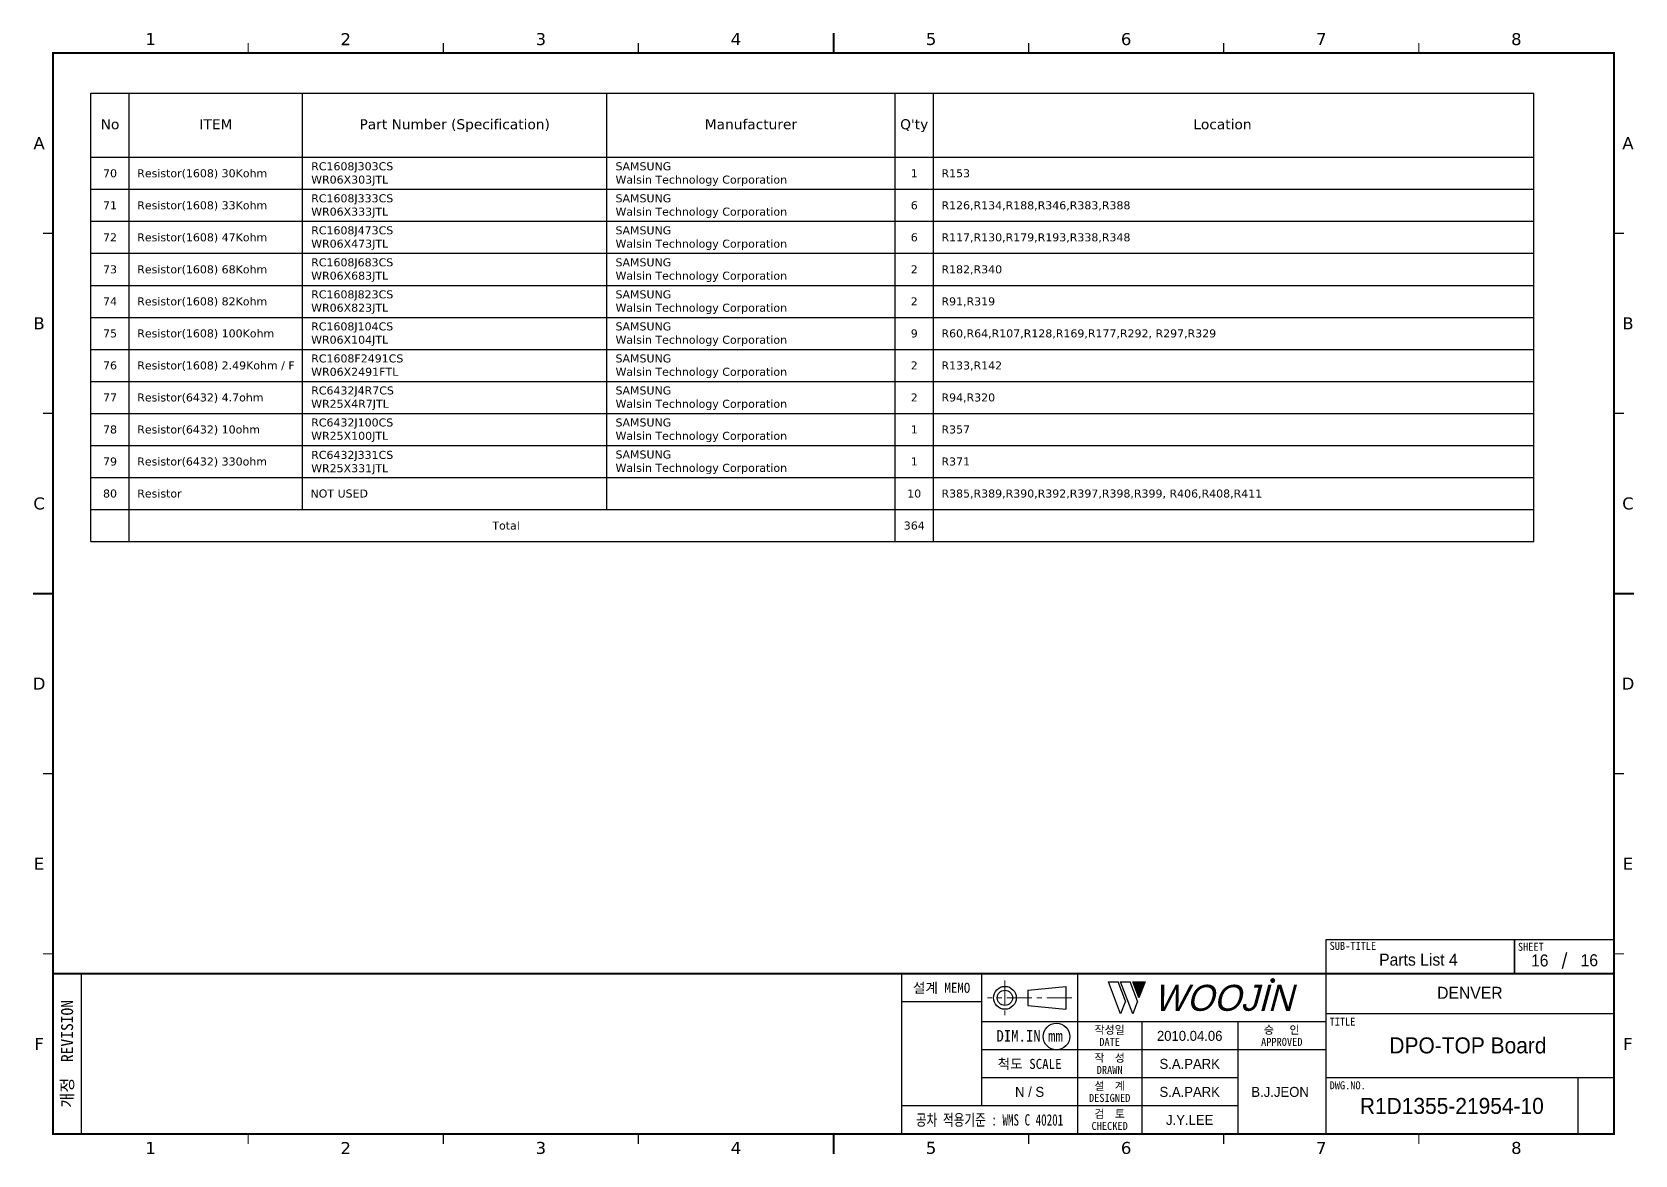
# Model space of a CAD drawing. Extents: x -695 to 953, y -753 to 181.
# Drawn here: x 24.3 to 424.8, y -753.5 to -473 of the extents above; entities that cross this region are included whole.
import ezdxf
from ezdxf.enums import TextEntityAlignment as Align

# ---------------------------------------------------------------- set-up
doc = ezdxf.new("R2010")
doc.units = 0
doc.header["$LTSCALE"] = 5
doc.header["$MEASUREMENT"] = 0
doc.linetypes.add('CENTER', pattern=[2, 1.25, -0.25, 0.25, -0.25])
doc.layers.get('0').update_dxf_attribs({"linetype": 'CONTINUOUS', "lineweight": 25})
doc.layers.add('2', color=2, linetype='CENTER', lineweight=13)
doc.layers.add('4', color=4, linetype='CONTINUOUS', lineweight=18)
for name, color, linetype in [('SHEET', 3, 'CONTINUOUS'), ('문자', 4, 'CONTINUOUS'), ('테두리', 3, 'CONTINUOUS')]:
    doc.layers.add(name, color=color, linetype=linetype)
doc.styles.add('MARK', font='ARLRDBD.TTF')
doc.styles.get("Standard").update_dxf_attribs({"font": 'verdana.ttf'})
doc.styles.add('굴림', font='')
doc.styles.add('굴림체', font='')
doc.styles.get('굴림').set_extended_font_data('Gulim')
doc.styles.get('굴림체').set_extended_font_data('GulimChe')

# ---------------------------------------------------------------- blocks, each defined once
blk = doc.blocks.new('B')
at = {"layer": '문자'}
blk.add_hatch(color=256, dxfattribs=at).paths.add_polyline_path([(13.79, 10), (15.31, 6), (16.84, 10)])
at = {"color": 4, "const_width": 0.6}
blk.add_lwpolyline([(48.46, 10.32, 1), (49.06, 10.32, 1)], format="xyb", close=True, dxfattribs=at)
at = {"layer": '문자'}
for p, q in [((10.73, 2), (7.68, 10)), ((7.68, 10), (10.09, 10)), ((11.94, 5.16), (10.09, 10)), ((10.73, 10), (13.15, 10)), ((13.79, 2), (10.73, 10)), ((14.99, 5.16), (13.15, 10)), ((13.79, 10), (16.84, 10)), ((15.31, 6), (13.79, 10)), ((16.84, 10), (15.31, 6)), ((11.94, 5.16), (10.73, 2)), ((14.99, 5.16), (13.79, 2))]:
    blk.add_line(p, q, dxfattribs=at)
at = {"layer": '문자', "style": 'MARK', "oblique": 15}
blk.add_text('WOOJIN', height=6.5, dxfattribs=at).set_placement((36.4, 6), align=Align.MIDDLE_CENTER)
blk = doc.blocks.new('C')
blk.add_line((15, 285), (15, 285))
at = {"layer": '2'}
for p, q in [((252.83, 53.35), (252.83, 44.65)), ((269.53, 49), (248.48, 49))]:
    blk.add_line(p, q, dxfattribs=at)
at = {"layer": 'SHEET'}
for p, q in [((393.14, 60.3), (392.07, 56.28)), ((22, 55), (22, 15)), ((227, 55), (227, 15)), ((247, 55), (247, 22)), ((271, 55), (271, 15)), ((271, 55), (271, 15)), ((333, 55), (333, 15)), ((247, 48), (227, 48)), ((405, 45), (333, 45)), ((333, 43), (247, 43)), ((287, 43), (287, 15)), ((311, 43), (311, 15)), ((333, 36), (247, 36)), ((311, 29), (247, 29)), ((405, 29), (333, 29)), ((396, 29), (396, 15)), ((311, 22), (227, 22))]:
    blk.add_line(p, q, dxfattribs=at)
at = {"layer": 'SHEET', "color": 4}
for p, q in [((258.53, 50.9), (268.03, 51.85)), ((258.53, 50.9), (258.53, 47.1)), ((268.03, 51.85), (268.03, 46.15)), ((258.53, 47.1), (268.03, 46.15))]:
    blk.add_line(p, q, dxfattribs=at)
at = {"layer": 'SHEET'}
for points in [[(333, 55), (380.19, 55), (380.19, 63.49), (333, 63.49)], [(380.19, 55), (405, 55), (405, 63.49), (380.19, 63.49)]]:
    blk.add_lwpolyline(points, close=True, dxfattribs=at)
at = {"layer": 'SHEET', "color": 4}
for radius in [2.85, 1.9]:
    blk.add_circle((252.83, 49), radius, dxfattribs=at)
at = {"layer": 'SHEET'}
blk.add_circle((265.7, 39.32), 3.32, dxfattribs=at)
at = {"layer": '테두리'}
blk.add_line((405, 285), (405, 15), dxfattribs=at)
for points, const_width in [([(210, 290), (210, 285)], 0.5), ([(15, 285), (15, 15), (405, 15), (405, 285), (15, 285)], 0.5), ([(63.75, 287.5), (63.75, 285)], 0.3), ([(112.5, 287.5), (112.5, 285)], 0.3), ([(161.25, 287.5), (161.25, 285)], 0.3), ([(258.75, 287.5), (258.75, 285)], 0.3), ([(307.5, 287.5), (307.5, 285)], 0.3), ([(356.25, 287.5), (356.25, 285)], 0.3), ([(12.5, 240), (15, 240)], 0.3), ([(407.5, 240), (405, 240)], 0.3), ([(12.5, 195), (15, 195)], 0.3), ([(407.5, 195), (405, 195)], 0.3), ([(10, 150), (15, 150)], 0.5), ([(410, 150), (405, 150)], 0.5), ([(12.5, 105), (15, 105)], 0.3), ([(407.5, 105), (405, 105)], 0.3), ([(12.5, 60), (15, 60)], 0.3), ([(407.5, 60), (405, 60)], 0.3), ([(15, 55), (405, 55)], 0.5), ([(63.75, 12.5), (63.75, 15)], 0.3), ([(112.5, 12.5), (112.5, 15)], 0.3), ([(161.25, 12.5), (161.25, 15)], 0.3), ([(210, 10), (210, 15)], 0.5), ([(258.75, 12.5), (258.75, 15)], 0.3), ([(307.5, 12.5), (307.5, 15)], 0.3), ([(356.25, 12.5), (356.25, 15)], 0.3)]:
    blk.add_lwpolyline(points, dxfattribs=dict(at, const_width=const_width))
blk.add_blockref('B', (271, 43))
at = {"layer": '문자'}
for s, p in [('1', (39.38, 288.5)), ('2', (88.12, 288.5)), ('3', (136.88, 288.5)), ('4', (185.62, 288.5)), ('5', (234.38, 288.5)), ('6', (283.12, 288.5)), ('7', (331.88, 288.5)), ('8', (380.62, 288.5)), ('A', (11.5, 262.5)), ('A', (408.5, 262.5)), ('B', (11.5, 217.5)), ('B', (408.5, 217.5)), ('C', (11.5, 172.5)), ('C', (408.5, 172.5)), ('D', (11.5, 127.5)), ('D', (408.5, 127.5)), ('E', (11.5, 82.5)), ('E', (408.5, 82.5)), ('F', (11.5, 37.5)), ('F', (408.5, 37.5)), ('1', (39.38, 11.5)), ('2', (88.12, 11.5)), ('3', (136.88, 11.5)), ('4', (185.62, 11.5)), ('5', (234.38, 11.5)), ('6', (283.12, 11.5)), ('7', (331.88, 11.5)), ('8', (380.62, 11.5))]:
    blk.add_text(s, height=3, dxfattribs=at).set_placement(p, align=Align.MIDDLE)
at = {"layer": '문자', "style": '굴림체'}
for s, height, p in [('SUB-TITLE', 2, (339.77, 61.98)), ('SHEET', 2, (384.24, 61.74)), ('설계 MEMO', 2.5, (237, 51.5)), ('DIM.IN mm', 2.85, (259, 39.5)), ('작성일', 2, (279, 41)), ('승   인', 2, (322, 41)), ('DATE', 2, (279, 38)), ('APPROVED', 2, (322, 38)), ('척도 SCALE', 2.5, (259, 32.5)), ('작  성', 2, (279, 34)), ('설  계', 2, (279, 27)), ('DRAWN', 2, (279, 31)), ('DESIGNED', 2, (279, 24)), ('검  토', 2, (279, 20)), ('CHECKED', 2, (279, 17))]:
    blk.add_text(s, height=height, dxfattribs=at).set_placement(p, align=Align.MIDDLE_CENTER)
blk.add_text('개정  REVISION', height=3, rotation=90, dxfattribs=at).set_placement((18.5, 35), align=Align.MIDDLE_CENTER)
for s, p in [('TITLE', (333.95, 42.05)), ('DWG.NO.', (333.95, 26.15))]:
    blk.add_text(s, height=2, dxfattribs=at).set_placement(p)
at = {"layer": '문자', "style": '굴림체', "width": 0.75}
blk.add_text('공차 적용기준 : WMS C 40201', height=2.85, dxfattribs=at).set_placement((249, 18.5), align=Align.MIDDLE_CENTER)

msp = doc.modelspace()

# ---------------------------------------------------------------- linework, layer by layer
for p, q in [((39, -488.27), (399.54, -488.27)), ((39, -600.27), (39, -488.27)), ((48.6, -600.27), (48.6, -488.27)), ((91.89, -592.27), (91.89, -488.27)), ((167.94, -592.27), (167.94, -488.27)), ((239.94, -600.27), (239.94, -488.27)), ((249.54, -600.27), (249.54, -488.27)), ((399.54, -600.27), (399.54, -488.27)), ((39, -504.27), (399.54, -504.27)), ((39, -512.27), (399.54, -512.27)), ((39, -520.27), (399.54, -520.27)), ((39, -528.27), (399.54, -528.27)), ((39, -536.27), (399.54, -536.27)), ((39, -544.27), (399.54, -544.27)), ((39, -552.27), (399.54, -552.27)), ((39, -560.27), (399.54, -560.27)), ((39, -568.27), (399.54, -568.27)), ((39, -576.27), (399.54, -576.27)), ((39, -584.27), (399.54, -584.27)), ((39, -592.27), (399.54, -592.27)), ((39, -600.27), (399.54, -600.27))]:
    msp.add_line(p, q)

# ---------------------------------------------------------------- block references
msp.add_blockref('C', (14.57, -763.25))

# ---------------------------------------------------------------- texts
for s, height, p in [('No', 2.5, (43.8, -497.27)), ('ITEM', 2.5, (70.25, -497.27)), ('Part Number^J(Specification)', 2.5, (129.92, -497.27)), ('Manufacturer', 2.5, (203.94, -497.27)), ("Q'ty", 2.5, (244.74, -497.27)), ('Location', 2.5, (321.75, -497.27)), ('70', 2, (43.8, -509.27)), ('1', 2, (244.74, -509.27)), ('71', 2, (43.8, -517.27)), ('6', 2, (244.74, -517.27)), ('72', 2, (43.8, -525.27)), ('6', 2, (244.74, -525.27)), ('73', 2, (43.8, -533.27)), ('2', 2, (244.74, -533.27)), ('74', 2, (43.8, -541.27)), ('2', 2, (244.74, -541.27)), ('75', 2, (43.8, -549.27)), ('9', 2, (244.74, -549.27)), ('76', 2, (43.8, -557.27)), ('2', 2, (244.74, -557.27)), ('77', 2, (43.8, -565.27)), ('2', 2, (244.74, -565.27)), ('78', 2, (43.8, -573.27)), ('1', 2, (244.74, -573.27)), ('79', 2, (43.8, -581.27)), ('1', 2, (244.74, -581.27)), ('80', 2, (43.8, -589.27)), ('10', 2, (244.74, -589.27)), ('Total ', 2, (143.2, -597.27)), ('364', 2, (244.74, -597.27))]:
    msp.add_text(s, height=height).set_placement(p, align=Align.CENTER)
for s, p in [('Resistor(1608)^J30Kohm', (50.6, -509.27)), ('R153', (251.54, -509.27)), ('Resistor(1608)^J33Kohm', (50.6, -517.27)), ('R126,R134,R188,R346,R383,R388', (251.54, -517.27)), ('Resistor(1608)^J47Kohm', (50.6, -525.27)), ('R117,R130,R179,R193,R338,R348', (251.54, -525.27)), ('Resistor(1608)^J68Kohm', (50.6, -533.27)), ('R182,R340', (251.54, -533.27)), ('Resistor(1608)^J82Kohm', (50.6, -541.27)), ('R91,R319', (251.54, -541.27)), ('Resistor(1608)^J100Kohm', (50.6, -549.27)), ('R60,R64,R107,R128,R169,R177,R292,^JR297,R329', (251.54, -549.27)), ('Resistor(1608)^J2.49Kohm / F', (50.6, -557.27)), ('R133,R142', (251.54, -557.27)), ('Resistor(6432)^J4.7ohm', (50.6, -565.27)), ('R94,R320', (251.54, -565.27)), ('Resistor(6432)^J10ohm', (50.6, -573.27)), ('R357', (251.54, -573.27)), ('Resistor(6432)^J330ohm', (50.6, -581.27)), ('R371', (251.54, -581.27)), ('Resistor', (50.6, -589.27)), ('NOT USED', (93.89, -589.27)), ('R385,R389,R390,R392,R397,R398,R399,^JR406,R408,R411', (251.54, -589.27))]:
    msp.add_text(s, height=2).set_placement(p)
at = {"color": 4, "style": '굴림'}
for s, p in [('2010.04.06', (313.57, -723.75)), ('S.A.PARK', (313.57, -730.75)), ('S.A.PARK', (313.57, -737.75)), ('B.J.JEON', (336.16, -737.75)), ('J.Y.LEE', (313.57, -744.75))]:
    msp.add_text(s, height=2.5, dxfattribs=at).set_placement(p, align=Align.MIDDLE_CENTER)
at = {"char_height": 2, "attachment_point": 1}
for s, insert, width in [('RC1608J303CS^JWR06X303JTL', (94.06, -505.52), 43.5299), ('SAMSUNG^JWalsin Technology Corporation', (170.11, -505.52), 59.4856), ('RC1608J333CS^JWR06X333JTL', (94.06, -513.52), 43.5299), ('SAMSUNG^JWalsin Technology Corporation', (170.11, -513.52), 59.4856), ('RC1608J473CS^JWR06X473JTL', (94.06, -521.52), 43.5299), ('SAMSUNG^JWalsin Technology Corporation', (170.11, -521.52), 59.4856), ('RC1608J683CS^JWR06X683JTL', (94.06, -529.52), 43.5299), ('SAMSUNG^JWalsin Technology Corporation', (170.11, -529.52), 59.4856), ('RC1608J823CS^JWR06X823JTL', (94.06, -537.52), 43.5299), ('SAMSUNG^JWalsin Technology Corporation', (170.11, -537.52), 59.4856), ('RC1608J104CS^JWR06X104JTL', (94.05, -545.52), 43.5299), ('SAMSUNG^JWalsin Technology Corporation', (170.11, -545.52), 59.4856), ('RC1608F2491CS^JWR06X2491FTL', (94.06, -553.52), 47.6884), ('SAMSUNG^JWalsin Technology Corporation', (170.11, -553.52), 59.4856), ('RC6432J4R7CS^JWR25X4R7JTL', (94.06, -561.52), 43.8576), ('SAMSUNG^JWalsin Technology Corporation', (170.11, -561.52), 59.4856), ('RC6432J100CS^JWR25X100JTL', (94.06, -569.52), 43.5299), ('SAMSUNG^JWalsin Technology Corporation', (170.11, -569.52), 59.4856), ('RC6432J331CS^JWR25X331JTL', (94.06, -577.62), 43.5299), ('SAMSUNG^JWalsin Technology Corporation', (170.11, -577.52), 59.4856)]:
    msp.add_mtext(s, dxfattribs=dict(at, insert=insert, width=width))
at = {"layer": '4', "style": '굴림'}
for s, p in [('Parts List 4', (370.72, -704.71)), ('16', (401.03, -704.92)), ('16', (413.42, -704.86)), ('DENVER', (383.57, -713))]:
    msp.add_text(s, height=3, dxfattribs=at).set_placement(p, align=Align.MIDDLE_CENTER)
at = {"layer": '문자', "style": '굴림'}
for s, height, p in [('DPO-TOP Board', 4, (383.09, -726.13)), ('N / S', 2.5, (273.57, -737.75)), ('R1D1355-21954-10', 4, (379.07, -741.25))]:
    msp.add_text(s, height=height, dxfattribs=at).set_placement(p, align=Align.MIDDLE_CENTER)

doc.saveas('drawing.dxf')
